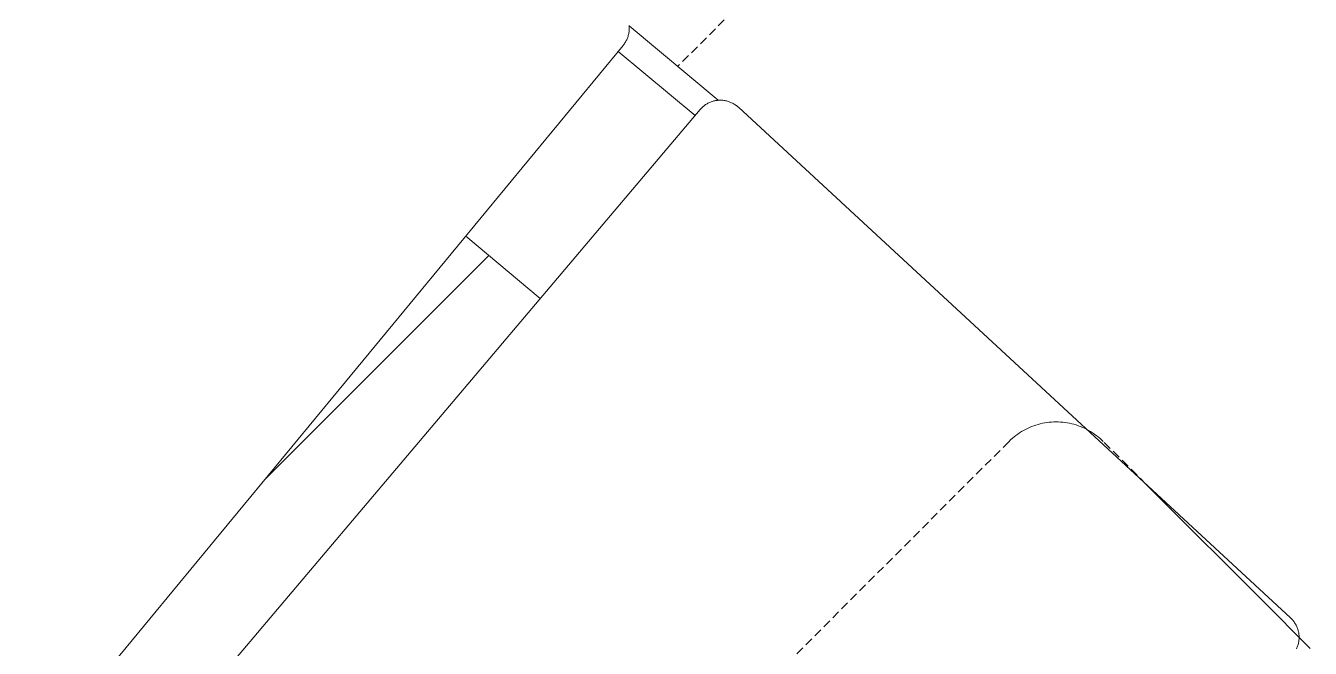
# Model space of a CAD drawing. Header units: millimetres. Extents: x -111 to 4919, y -143 to 3304.
# Drawn here: x 1885 to 2077.9, y 1655.2 to 1748.6 of the extents above; entities that cross this region are included whole.
import ezdxf

# ---------------------------------------------------------------- set-up
doc = ezdxf.new("R2010")
doc.units = ezdxf.units.MM
doc.linetypes.add('HIDDEN', pattern=[1.905, 1.27, -0.635])
doc.layers.add('ZANO_R', color=7, linetype='Continuous', lineweight=0)
doc.layers.add('ZANO_R_przerywana', color=7, linetype='HIDDEN', lineweight=0)

msp = doc.modelspace()

# ---------------------------------------------------------------- linework, layer by layer
at = {"layer": 'ZANO_R'}
for p, q in [((1975.63, 1748.66), (1975.64, 1748.53)), ((1975.63, 1748.64), (1989.01, 1737.45)), ((1975.64, 1748.53), (1975.65, 1748.39)), ((1975.65, 1748.39), (1975.65, 1748.25)), ((1975.65, 1748.25), (1975.65, 1748.12)), ((1975.2, 1746.41), (1975.14, 1746.29)), ((1975.26, 1746.53), (1975.2, 1746.41)), ((1975.32, 1746.66), (1975.26, 1746.53)), ((1975.37, 1746.78), (1975.32, 1746.66)), ((1975.42, 1746.91), (1975.37, 1746.78)), ((1975.46, 1747.04), (1975.42, 1746.91)), ((1975.5, 1747.17), (1975.46, 1747.04)), ((1975.54, 1747.31), (1975.5, 1747.17)), ((1975.57, 1747.44), (1975.54, 1747.31)), ((1975.59, 1747.57), (1975.57, 1747.44)), ((1975.61, 1747.71), (1975.59, 1747.57)), ((1975.63, 1747.84), (1975.61, 1747.71)), ((1975.64, 1747.98), (1975.63, 1747.84)), ((1975.65, 1748.12), (1975.64, 1747.98)), ((1693.02, 1404.56), (1974.73, 1745.7)), ((1973.99, 1744.8), (1985.52, 1735.16)), ((1974.73, 1745.7), (1974.79, 1745.77)), ((1974.79, 1745.77), (1974.84, 1745.83)), ((1974.92, 1745.94), (1974.84, 1745.83)), ((1975, 1746.06), (1974.92, 1745.94)), ((1975.07, 1746.17), (1975, 1746.06)), ((1975.14, 1746.29), (1975.07, 1746.17)), ((1986.89, 1736.64), (1987, 1736.72)), ((1987, 1736.72), (1987.11, 1736.8)), ((1987.11, 1736.8), (1987.23, 1736.87)), ((1987.23, 1736.87), (1987.35, 1736.94)), ((1987.35, 1736.94), (1987.47, 1737.01)), ((1987.47, 1737.01), (1987.59, 1737.07)), ((1987.59, 1737.07), (1987.71, 1737.13)), ((1987.71, 1737.13), (1987.84, 1737.18)), ((1987.84, 1737.18), (1987.97, 1737.23)), ((1987.97, 1737.23), (1988.1, 1737.27)), ((1988.1, 1737.27), (1988.23, 1737.31)), ((1988.23, 1737.31), (1988.36, 1737.35)), ((1988.36, 1737.35), (1988.49, 1737.38)), ((1988.49, 1737.38), (1988.62, 1737.4)), ((1988.62, 1737.4), (1988.76, 1737.42)), ((1988.76, 1737.42), (1988.9, 1737.44)), ((1988.9, 1737.44), (1989.03, 1737.45)), ((1989.03, 1737.45), (1989.17, 1737.46)), ((1989.17, 1737.46), (1989.3, 1737.46)), ((1989.3, 1737.46), (1989.44, 1737.46)), ((1989.44, 1737.46), (1989.58, 1737.46)), ((1989.58, 1737.46), (1989.71, 1737.45)), ((1989.71, 1737.45), (1989.85, 1737.43)), ((1989.85, 1737.43), (1989.98, 1737.41)), ((1989.98, 1737.41), (1990.12, 1737.39)), ((1990.12, 1737.39), (1990.25, 1737.36)), ((1990.25, 1737.36), (1990.38, 1737.32)), ((1990.38, 1737.32), (1990.52, 1737.28)), ((1990.52, 1737.28), (1990.64, 1737.24)), ((1990.64, 1737.24), (1990.77, 1737.19)), ((1990.77, 1737.19), (1990.9, 1737.14)), ((1990.9, 1737.14), (1991.02, 1737.09)), ((1991.02, 1737.09), (1991.15, 1737.03)), ((1991.15, 1737.03), (1991.27, 1736.96)), ((1991.27, 1736.96), (1991.39, 1736.89)), ((1991.39, 1736.89), (1991.5, 1736.82)), ((1991.5, 1736.82), (1991.61, 1736.74)), ((1991.61, 1736.74), (1991.73, 1736.66)), ((1991.73, 1736.66), (1991.83, 1736.58)), ((1986.27, 1736.05), (1700.41, 1398.38)), ((1986.27, 1736.05), (1986.33, 1736.12)), ((1986.33, 1736.12), (1986.39, 1736.18)), ((1986.39, 1736.18), (1986.48, 1736.28)), ((1986.48, 1736.28), (1986.58, 1736.37)), ((1986.58, 1736.37), (1986.68, 1736.47)), ((1986.68, 1736.47), (1986.78, 1736.55)), ((1986.78, 1736.55), (1986.89, 1736.64)), ((1991.83, 1736.58), (1991.94, 1736.49)), ((1991.94, 1736.49), (1992.04, 1736.4)), ((2074.97, 1659.74), (1992.04, 1736.4)), ((1951.07, 1717.04), (1962.26, 1707.69)), ((1954.54, 1714.16), (1920.95, 1680.57)), ((2072.29, 1660.79), (2053.26, 1679.81)), ((2076.26, 1656.81), (2072.29, 1660.79)), ((2074.97, 1659.74), (2075.07, 1659.65)), ((2075.07, 1659.65), (2075.17, 1659.55)), ((2075.17, 1659.55), (2075.26, 1659.45)), ((2075.26, 1659.45), (2075.35, 1659.34)), ((2075.35, 1659.34), (2075.43, 1659.24)), ((2075.43, 1659.24), (2075.51, 1659.13)), ((2075.51, 1659.13), (2075.59, 1659.01)), ((2075.59, 1659.01), (2075.66, 1658.9)), ((2075.66, 1658.9), (2075.73, 1658.78)), ((2075.73, 1658.78), (2075.8, 1658.66)), ((2075.8, 1658.66), (2075.86, 1658.54)), ((2075.86, 1658.54), (2075.92, 1658.41)), ((2075.92, 1658.41), (2075.97, 1658.29)), ((2075.97, 1658.29), (2076.02, 1658.16)), ((2076.02, 1658.16), (2076.06, 1658.03)), ((2076.06, 1658.03), (2076.1, 1657.9)), ((2076.1, 1657.9), (2076.14, 1657.77)), ((2076.14, 1657.77), (2076.17, 1657.64)), ((2076.17, 1657.64), (2076.2, 1657.5)), ((2076.08, 1655.61), (2076.03, 1655.48)), ((2076.11, 1655.74), (2076.08, 1655.61)), ((2076.15, 1655.88), (2076.11, 1655.74)), ((2076.18, 1656.01), (2076.15, 1655.88)), ((2076.2, 1656.14), (2076.18, 1656.01)), ((2076.2, 1657.5), (2076.22, 1657.37)), ((2076.22, 1656.28), (2076.2, 1656.14)), ((2076.22, 1657.37), (2076.23, 1657.23)), ((2076.24, 1656.41), (2076.22, 1656.28)), ((2076.23, 1657.23), (2076.25, 1657.1)), ((2076.25, 1656.55), (2076.24, 1656.41)), ((2076.25, 1657.1), (2076.25, 1656.96)), ((2076.25, 1656.96), (2076.26, 1656.82)), ((2076.26, 1656.69), (2076.25, 1656.55)), ((2076.26, 1656.82), (2076.26, 1656.69)), ((2077.94, 1655.13), (2076.26, 1656.81)), ((2075.93, 1655.23), (2075.88, 1655.1)), ((2075.99, 1655.35), (2075.93, 1655.23)), ((2076.03, 1655.48), (2075.99, 1655.35))]:
    msp.add_line(p, q, dxfattribs=at)
at = {"layer": 'ZANO_R_przerywana'}
for p, q in [((2039.76, 1799.38), (1982.94, 1742.56)), ((2035.77, 1688.34), (2036.08, 1688.47)), ((2036.08, 1688.47), (2036.4, 1688.59)), ((2036.4, 1688.59), (2036.72, 1688.7)), ((2036.72, 1688.7), (2037.05, 1688.8)), ((2037.05, 1688.8), (2037.38, 1688.88)), ((2037.38, 1688.88), (2037.71, 1688.96)), ((2037.71, 1688.96), (2038.05, 1689.02)), ((2038.05, 1689.02), (2038.38, 1689.07)), ((2038.38, 1689.07), (2038.72, 1689.12)), ((2038.72, 1689.12), (2039.06, 1689.15)), ((2039.06, 1689.15), (2039.4, 1689.16)), ((2039.4, 1689.16), (2039.74, 1689.17)), ((2039.74, 1689.17), (2040.08, 1689.16)), ((2040.08, 1689.16), (2040.42, 1689.15)), ((2040.42, 1689.15), (2040.76, 1689.12)), ((2040.76, 1689.12), (2041.1, 1689.08)), ((2041.1, 1689.08), (2041.44, 1689.03)), ((2041.44, 1689.03), (2041.77, 1688.97)), ((2041.77, 1688.97), (2042.1, 1688.89)), ((2042.1, 1688.89), (2042.43, 1688.81)), ((2042.43, 1688.81), (2042.76, 1688.71)), ((2042.76, 1688.71), (2043.08, 1688.6)), ((2043.08, 1688.6), (2043.4, 1688.48)), ((2043.4, 1688.48), (2043.72, 1688.35)), ((2032.93, 1686.48), (2033.19, 1686.71)), ((2033.19, 1686.71), (2033.45, 1686.93)), ((2033.45, 1686.93), (2033.71, 1687.14)), ((2033.71, 1687.14), (2033.99, 1687.34)), ((2033.99, 1687.34), (2034.27, 1687.53)), ((2034.27, 1687.53), (2034.56, 1687.71)), ((2034.56, 1687.71), (2034.85, 1687.88)), ((2034.85, 1687.88), (2035.15, 1688.05)), ((2035.15, 1688.05), (2035.46, 1688.2)), ((2035.46, 1688.2), (2035.77, 1688.34)), ((2043.72, 1688.35), (2044.03, 1688.21)), ((2044.03, 1688.21), (2044.33, 1688.06)), ((2044.33, 1688.06), (2044.64, 1687.9)), ((2044.64, 1687.9), (2044.94, 1687.73)), ((2044.94, 1687.73), (2045.23, 1687.54)), ((2045.23, 1687.54), (2045.51, 1687.35)), ((2045.51, 1687.35), (2045.79, 1687.15)), ((2045.79, 1687.15), (2046.06, 1686.93)), ((2046.06, 1686.93), (2046.33, 1686.71)), ((2046.33, 1686.71), (2046.58, 1686.48)), ((2046.58, 1686.48), (2046.83, 1686.24)), ((2032.69, 1686.24), (1728.63, 1382.19)), ((2032.69, 1686.24), (2032.93, 1686.48)), ((2053.26, 1679.81), (2046.83, 1686.24))]:
    msp.add_line(p, q, dxfattribs=at)

doc.saveas('drawing.dxf')
